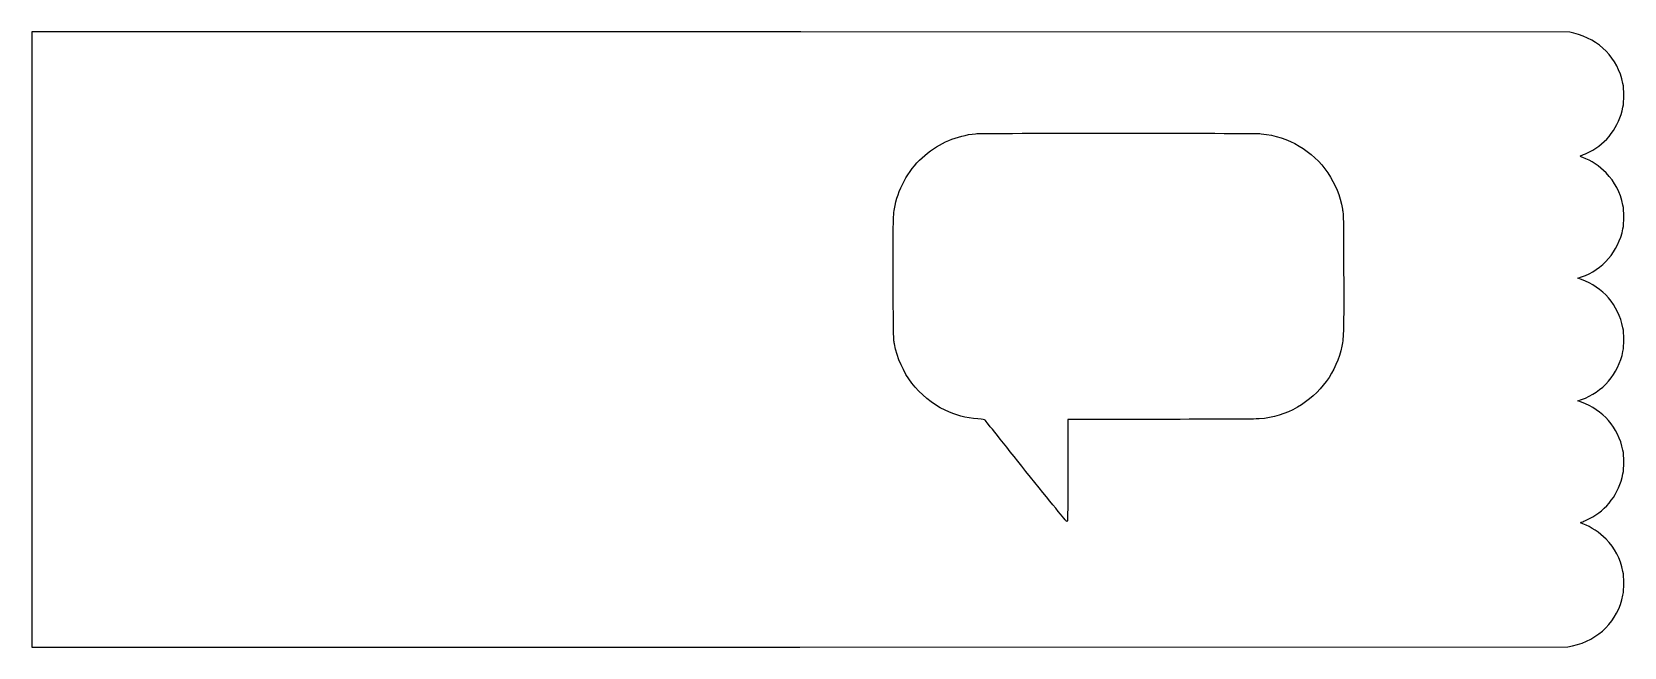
# Model space of a CAD drawing. Header units: centimetres. Extents: x -43.7 to 43.7, y -16.9 to 16.9.
import ezdxf

# ---------------------------------------------------------------- set-up
doc = ezdxf.new("R2010")
doc.units = ezdxf.units.CM
doc.header["$MEASUREMENT"] = 0
doc.layers.add('Layer 1', color=7, linetype='Continuous')

msp = doc.modelspace()

# ---------------------------------------------------------------- linework, layer by layer
at = {"layer": 'Layer 1'}
for points, knots in [([(-43.65625, -0.00008), (-43.65625, -0.00008), (-43.65625, 16.86732), (-43.65625, 16.86732), (-43.65625, 16.86732), (-43.65625, 16.86732), (-1.48828, 16.86015), (-1.48828, 16.86015), (-1.48828, 16.86015), (-1.48828, 16.86015), (40.67969, 16.85299), (40.67969, 16.85299), (40.67969, 16.85299), (40.67969, 16.85299), (40.90458, 16.79616), (40.90458, 16.79616), (40.90458, 16.79616), (42.3189, 16.43882), (43.30027, 15.4318), (43.59432, 14.03615), (43.59432, 14.03615), (43.65869, 13.73059), (43.6591, 13.05649), (43.59509, 12.73487), (43.59509, 12.73487), (43.383, 11.66901), (42.70922, 10.76951), (41.76118, 10.28657), (41.76118, 10.28657), (41.61747, 10.21336), (41.43632, 10.13279), (41.35861, 10.10751), (41.35861, 10.10751), (41.28091, 10.08224), (41.22733, 10.05294), (41.23955, 10.0424), (41.23955, 10.0424), (41.25177, 10.03185), (41.3213, 10.00163), (41.39406, 9.97524), (41.39406, 9.97524), (41.83926, 9.81377), (42.31566, 9.49911), (42.67082, 9.13197), (42.67082, 9.13197), (43.14567, 8.6411), (43.44775, 8.0643), (43.59432, 7.36865), (43.59432, 7.36865), (43.65869, 7.06309), (43.6591, 6.38899), (43.59509, 6.06737), (43.59509, 6.06737), (43.3508, 4.83971), (42.48152, 3.82919), (41.32501, 3.42844), (41.32501, 3.42844), (41.32501, 3.42844), (41.11302, 3.35499), (41.11302, 3.35499), (41.11302, 3.35499), (41.11302, 3.35499), (41.31969, 3.2817), (41.31969, 3.2817), (41.31969, 3.2817), (42.49005, 2.86664), (43.3324, 1.89141), (43.59432, 0.64823), (43.59432, 0.64823), (43.65869, 0.34268), (43.6591, -0.33143), (43.59509, -0.65305), (43.59509, -0.65305), (43.3508, -1.88071), (42.48152, -2.89123), (41.32501, -3.29197), (41.32501, -3.29197), (41.32501, -3.29197), (41.11302, -3.36543), (41.11302, -3.36543), (41.11302, -3.36543), (41.11302, -3.36543), (41.31969, -3.43872), (41.31969, -3.43872), (41.31969, -3.43872), (42.49005, -3.85378), (43.3324, -4.829), (43.59432, -6.07219), (43.59432, -6.07219), (43.65869, -6.37774), (43.6591, -7.05184), (43.59509, -7.37347), (43.59509, -7.37347), (43.383, -8.43931), (42.70937, -9.33862), (41.76118, -9.82181), (41.76118, -9.82181), (41.61747, -9.89505), (41.45227, -9.96992), (41.39406, -9.9882), (41.39406, -9.9882), (41.23058, -10.03953), (41.2307, -10.04474), (41.39696, -10.10728), (41.39696, -10.10728), (41.86383, -10.2829), (42.31301, -10.58002), (42.67082, -10.94991), (42.67082, -10.94991), (43.14567, -11.44078), (43.44775, -12.01757), (43.59432, -12.71323), (43.59432, -12.71323), (43.65869, -13.01878), (43.6591, -13.69289), (43.59509, -14.01451), (43.59509, -14.01451), (43.31369, -15.42863), (42.27489, -16.47187), (40.82521, -16.7962), (40.82521, -16.7962), (40.82521, -16.7962), (40.57385, -16.85243), (40.57385, -16.85243), (40.57385, -16.85243), (40.57385, -16.85243), (-1.5412, -16.85996), (-1.5412, -16.85996), (-1.5412, -16.85996), (-1.5412, -16.85996), (-43.65625, -16.86748), (-43.65625, -16.86748), (-43.65625, -16.86748), (-43.65625, -16.86748), (-43.65625, -0.00008), (-43.65625, -0.00008)], [0, 0, 0, 0, 0.02857143, 0.02857143, 0.02857143, 0.02857143, 0.05714286, 0.05714286, 0.05714286, 0.05714286, 0.08571429, 0.08571429, 0.08571429, 0.08571429, 0.11428571, 0.11428571, 0.11428571, 0.11428571, 0.14285714, 0.14285714, 0.14285714, 0.14285714, 0.17142857, 0.17142857, 0.17142857, 0.17142857, 0.2, 0.2, 0.2, 0.2, 0.22857143, 0.22857143, 0.22857143, 0.22857143, 0.25714286, 0.25714286, 0.25714286, 0.25714286, 0.28571429, 0.28571429, 0.28571429, 0.28571429, 0.31428571, 0.31428571, 0.31428571, 0.31428571, 0.34285714, 0.34285714, 0.34285714, 0.34285714, 0.37142857, 0.37142857, 0.37142857, 0.37142857, 0.4, 0.4, 0.4, 0.4, 0.42857143, 0.42857143, 0.42857143, 0.42857143, 0.45714286, 0.45714286, 0.45714286, 0.45714286, 0.48571429, 0.48571429, 0.48571429, 0.48571429, 0.51428571, 0.51428571, 0.51428571, 0.51428571, 0.54285714, 0.54285714, 0.54285714, 0.54285714, 0.57142857, 0.57142857, 0.57142857, 0.57142857, 0.6, 0.6, 0.6, 0.6, 0.62857143, 0.62857143, 0.62857143, 0.62857143, 0.65714286, 0.65714286, 0.65714286, 0.65714286, 0.68571429, 0.68571429, 0.68571429, 0.68571429, 0.71428571, 0.71428571, 0.71428571, 0.71428571, 0.74285714, 0.74285714, 0.74285714, 0.74285714, 0.77142857, 0.77142857, 0.77142857, 0.77142857, 0.8, 0.8, 0.8, 0.8, 0.82857143, 0.82857143, 0.82857143, 0.82857143, 0.85714286, 0.85714286, 0.85714286, 0.85714286, 0.88571429, 0.88571429, 0.88571429, 0.88571429, 0.91428571, 0.91428571, 0.91428571, 0.91428571, 0.94285714, 0.94285714, 0.94285714, 0.94285714, 1, 1, 1, 1]), ([(13.14979, -7.18344), (13.14979, -7.18344), (13.14979, -4.37885), (13.14979, -4.37885), (13.14979, -4.37885), (13.14979, -4.37885), (18.23641, -4.37825), (18.23641, -4.37825), (18.23641, -4.37825), (21.18227, -4.37791), (23.45664, -4.36713), (23.64052, -4.35265), (23.64052, -4.35265), (24.4212, -4.29117), (25.09734, -4.08675), (25.74084, -3.71766), (25.74084, -3.71766), (26.99667, -2.99733), (27.8942, -1.76329), (28.17605, -0.36942), (28.17605, -0.36942), (28.27868, 0.13812), (28.28811, 0.519), (28.27788, 3.74385), (28.27788, 3.74385), (28.2683, 6.76414), (28.26695, 6.83265), (28.21097, 7.14375), (28.21097, 7.14375), (28.073, 7.9105), (27.8346, 8.49901), (27.40491, 9.13359), (27.40491, 9.13359), (26.58136, 10.34985), (25.25599, 11.13223), (23.76339, 11.28322), (23.76339, 11.28322), (23.38267, 11.32173), (8.47316, 11.32173), (8.09244, 11.28322), (8.09244, 11.28322), (7.06198, 11.17898), (6.13059, 10.78053), (5.30872, 10.09235), (5.30872, 10.09235), (4.51169, 9.42496), (3.89358, 8.3848), (3.68096, 7.35315), (3.68096, 7.35315), (3.57474, 6.83778), (3.56863, 6.59227), (3.57895, 3.25438), (3.57895, 3.25438), (3.58864, 0.11725), (3.58997, 0.04707), (3.64522, -0.23813), (3.64522, -0.23813), (3.95725, -1.84894), (4.96239, -3.16617), (6.42275, -3.87805), (6.42275, -3.87805), (6.97215, -4.14587), (7.56154, -4.30197), (8.21531, -4.35281), (8.21531, -4.35281), (8.50967, -4.3757), (8.59272, -4.39084), (8.61978, -4.42654), (8.61978, -4.42654), (8.63851, -4.45124), (9.64458, -5.71212), (10.85551, -7.22849), (10.85551, -7.22849), (12.23444, -8.95524), (13.07449, -9.98598), (13.10349, -9.98677), (13.10349, -9.98677), (13.1473, -9.98795), (13.14979, -9.83731), (13.14979, -7.18344)], [0, 0, 0, 0, 0.04761905, 0.04761905, 0.04761905, 0.04761905, 0.0952381, 0.0952381, 0.0952381, 0.0952381, 0.14285714, 0.14285714, 0.14285714, 0.14285714, 0.19047619, 0.19047619, 0.19047619, 0.19047619, 0.23809524, 0.23809524, 0.23809524, 0.23809524, 0.28571429, 0.28571429, 0.28571429, 0.28571429, 0.33333333, 0.33333333, 0.33333333, 0.33333333, 0.38095238, 0.38095238, 0.38095238, 0.38095238, 0.42857143, 0.42857143, 0.42857143, 0.42857143, 0.47619048, 0.47619048, 0.47619048, 0.47619048, 0.52380952, 0.52380952, 0.52380952, 0.52380952, 0.57142857, 0.57142857, 0.57142857, 0.57142857, 0.61904762, 0.61904762, 0.61904762, 0.61904762, 0.66666667, 0.66666667, 0.66666667, 0.66666667, 0.71428571, 0.71428571, 0.71428571, 0.71428571, 0.76190476, 0.76190476, 0.76190476, 0.76190476, 0.80952381, 0.80952381, 0.80952381, 0.80952381, 0.85714286, 0.85714286, 0.85714286, 0.85714286, 0.9047619, 0.9047619, 0.9047619, 0.9047619, 1, 1, 1, 1])]:
    msp.add_open_spline(points, degree=3, knots=knots, dxfattribs=at)

doc.saveas('drawing.dxf')
